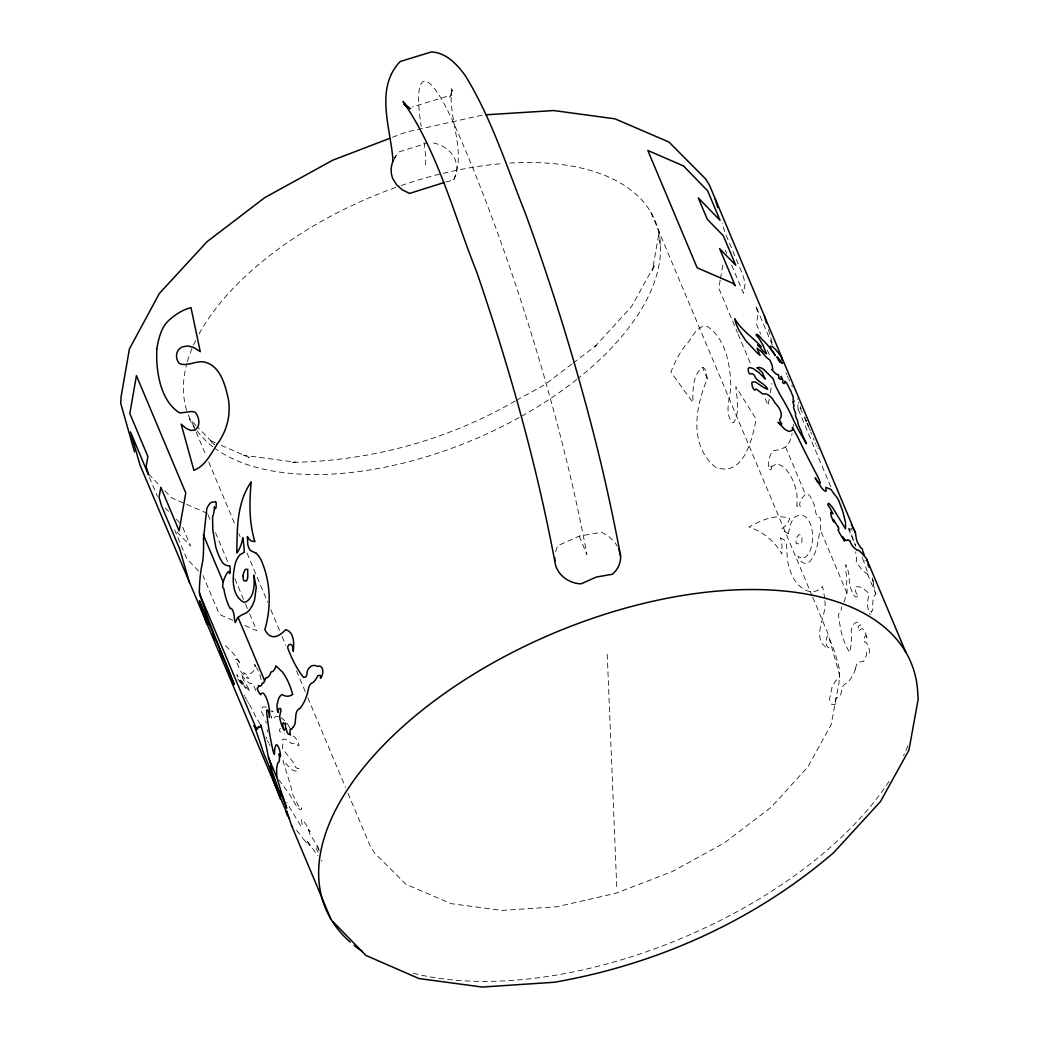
<?xml version="1.0" encoding="UTF-8"?>
<svg xmlns="http://www.w3.org/2000/svg" width="1039" height="1039" viewBox="0 0 1039 1039"><rect width="100%" height="100%" fill="white"/><g stroke="black" fill="none" stroke-linecap="round" stroke-linejoin="round"><path stroke-width="0.75" stroke-dasharray="5 3.75" d="M707.273 378.897L705.936 370.507L703.364 367.481L701.754 367.78C692.247 376.209 692.909 390.742 692.909 402.418L670.947 372.248A85.133 54.431 -82.3 0 1 684.688 346.247C691.364 340.091 694 329.597 703.104 326.324L707.299 326.454C724.936 338 729.768 362.403 730.664 382.196C731.95 395.184 722.923 411.6 732.378 422.665L733.807 422.548C740.184 411.989 736.846 398.262 735.807 386.625L756.145 419.12C752.561 438.536 743.379 478.576 715.144 466.953C688.779 444.809 695.39 406.846 707.273 378.897L702.559 367.65M844.032 602.023A12.975 6.117 86.2 0 0 845.097 598.464L845.447 595.36A18.845 8.883 86.2 0 0 846.902 593.113L847.006 592.308A16.312 4.416 77.1 0 0 846.577 583.931A18.157 4.922 77.1 0 0 845.655 570.554A9.104 2.468 77.1 0 0 845.733 564.684A12.312 3.338 77.1 0 1 848.824 573.944L849.46 583.061A13.442 3.636 77.1 0 0 854.824 596.438L855.928 597.1A13.715 3.714 77.1 0 0 857.967 593.801A4.234 1.143 77.1 0 1 856.136 592.944A4.234 1.143 77.1 0 1 855.162 587.139A93.289 25.274 77.1 0 1 868.292 592.918L868.747 596.854A15.897 4.299 77.1 0 0 867.721 602.776A7.286 1.974 77.1 0 0 867.773 607.062A7.169 1.935 77.1 0 0 870.305 614.698M855.526 668.947L855.837 667.09A11.351 5.351 86.2 0 1 858.63 662.051L863.136 661.557A11.987 5.65 86.2 0 0 865.435 657.674L865.734 656.596A3.533 1.662 86.2 0 0 866.552 654.531L866.461 652.557A5.753 2.714 86.2 0 1 869.383 653.57L869.24 649.089A7.598 3.572 86.2 0 0 867.279 644.219A5.559 2.623 86.2 0 0 864.513 642.128A3.74 1.753 86.2 0 0 864.864 640.634L864.851 638.998A3.091 1.455 86.2 0 0 864.461 637.543L865.162 635.907A4.026 1.091 77.1 0 1 867.396 639.284A11.793 3.195 77.1 0 0 862.019 628.621L859.409 630.309A1.571 0.74 86.2 0 1 859.006 631.011L858.071 629.491L858.357 626.556A4.104 1.935 86.2 0 1 859.253 625.27C862.721 626.829 857.98 620.114 855.863 622.608A14.676 6.909 86.2 0 0 851.188 631.05A36.066 16.988 86.2 0 1 849.707 652.466A52.976 24.962 86.2 0 1 840.525 628.842L838.33 614.283A12.988 6.117 86.2 0 0 841.564 607.984L841.733 606.997M788.406 533.708L790.056 525.708A29.65 13.975 86.2 0 1 794.692 517.097C814.979 505.422 818.472 553.553 802.757 558.45L797.965 556.436C799.264 561.359 805.783 566.437 809.926 561.32A40.326 19.001 86.2 0 0 817.161 545.969L818.368 539.098A100.796 47.482 86.2 0 1 820.018 531.5L820.407 529.682A90.653 24.546 77.1 0 1 820.537 518.617A7.221 1.948 77.1 0 0 818.485 517.708A6.455 1.753 77.1 0 1 816.199 513.98A6.455 1.753 77.1 0 1 815.057 507.552A20.416 5.533 77.1 0 0 807.446 493.915L806.342 493.824C803.069 495.447 797.251 504.876 800.614 506.538A5.818 2.74 86.2 0 1 799.692 507.564L797.64 506.902A4.663 2.195 86.2 0 1 796.874 505.318M720.144 280.283L718.767 288.18L737.495 332.727M720.43 278.699L723.183 262.906M769.185 399.171L768.081 405.483L764.327 396.573M770.289 392.846L771.938 383.365M271.426 717.313L271.465 716.066M555.631 551.748L557.683 545.722L579.165 536.137L601.763 532.228L609.114 536.734L614.945 542.449L617.296 546.371M770.951 466.16L771.509 468.537A4.935 2.325 86.2 0 1 770.756 469.719L768.873 469.472A3.922 1.844 86.2 0 1 768.159 468.095L768.99 459.68A23.118 10.897 86.2 0 1 772.769 450.809L780.497 449.562L786.757 446.108A97.913 26.52 77.1 0 0 792.095 433.601M445.978 182.02L453.679 179.929L456.368 173.383L456.887 166.474L455.212 159.681A29.702 24.04 9.9 0 0 438.744 144.395L430.704 142.161M393.768 160.201L396.158 154.434L394.651 157.889L399.521 151.694L427.626 143.005M453.718 179.838C466.862 150.616 447.264 118.082 451.861 87.614L451.108 94.978L452.523 89.899L449.51 97.198L451.692 94.9L412.015 107.043M846.902 593.113L820.407 529.968M873.656 584.035A22.014 1.143 69 0 0 874.228 587.814A43.638 2.273 69 0 1 875.721 593.412L875.799 593.944A43.508 11.78 77.1 0 1 874.202 595.854A31.482 8.52 77.1 0 0 872.747 604.243A10.429 2.818 77.1 0 1 870.994 611.192L872.279 614.919A7.273 1.974 77.1 0 1 871.929 615.517M802.238 412.587A36.638 1.909 69 0 0 797.822 405.275A139.291 7.26 69 0 0 798.186 408.665L798.004 410.379A139.668 37.833 77.1 0 0 797.017 412.574M308.362 829.849L310.103 831.642L305.05 823.018A9.858 1.675 61.1 0 0 302.972 820.94A7.156 1.221 61.1 0 0 301.479 819.55L302.219 825.421L301.193 826.68L286.725 802.576M571.866 364.001L544.774 384.69L516.591 400.21M573.164 363.014L596.386 345.286L593.503 348.117L631.621 306.453L654.934 264.387L652.427 270.361L659.22 231.541L658.752 238.606L660.479 245.516M515.188 400.989C447.393 440.224 369.326 461.381 291.024 462.355L295.751 462.264L243.581 455.212L249.139 457.459L216.761 443.406M392.521 137.291L405.989 132.122L483.018 114.991M280.608 728.586L279.569 729.352L279.569 731.391A25.754 9.806 52.6 0 0 284.673 733.378M278.322 716.767C273.361 714.014 273.958 723.274 271.439 717.533M271.491 711.624L271.854 711.611A13.741 5.234 52.6 0 1 273.101 711.832L271.737 710.624M780.471 537.903L784.094 539.786A11.974 5.637 86.2 0 1 786.666 545.527L787.263 558.631A30.741 14.481 86.2 0 0 790.211 570.424C793.341 583.775 810.121 600.191 822.576 586.554L824.68 597.789M321.583 861.136L322.103 860.279M215.281 442.757L209.397 440.211L214.579 444.653L196.981 426.522M207.384 513.357L171.734 497.889L164.032 489.94M232.931 620.348L221.047 615.192L218.593 612.659L202.995 575.541M244.814 625.504L256.698 630.66L249.204 612.841M862.617 558.514A18.39 0.961 69 0 1 866.201 568.372L868.24 574.879L866.708 573.528A64.989 17.598 77.1 0 1 856.149 561.398A8.546 2.312 77.1 0 0 855.681 552.67A14.182 3.844 77.1 0 0 855.811 551.787M280.777 717.52L286.4 722.079L289.777 727.871M873.656 584.035L871.864 577.879L872.812 579.879M293.102 736.106C296.816 737.209 302.167 750.859 296.583 743.846A4.325 1.649 52.6 0 0 295.375 743.301L291.556 743.573L286.621 739.807A13.962 5.312 52.6 0 0 283.972 739.08L282.322 739.794A23.196 8.832 52.6 0 1 283.011 743.612L282.374 747.781L283.569 750.054L293.686 762.873A5.766 2.195 52.6 0 1 294.842 765.626L296.011 767.587A6.624 2.52 52.6 0 0 298.011 768.457L298.7 768.341L298.076 770.483L296.011 771.12A16.611 6.325 52.6 0 1 291.063 769.055L283.024 760.392L284.725 766.964A226.138 38.482 61.1 0 1 293.05 795.419L298.751 806.238A9.416 1.597 61.1 0 0 301.011 808.433L301.492 807.861L301.297 809.654L299.946 809.42A18.39 3.13 61.1 0 1 296.18 805.446L288.556 792.978L278.504 779.367M195.89 425.38L189.293 418.587L195.566 430.678M148.616 474.057L159.629 485.408M165.344 507.98L168.604 511.344M176.227 519.188L179.487 522.565M198.683 571.099L186.851 558.904L174.474 529.461L190.618 546.098L181.669 524.799M307.388 841.304L309.505 845.538L308.375 844.473A28.157 4.792 61.1 0 1 302.726 838.07M248.035 702.403L248.75 703.481M237.801 678.831L238.502 679.896A20.351 3.468 61.1 0 0 242.451 685.285L238.632 678.922A8.286 1.416 61.1 0 1 237.762 677.09M249.464 704.611L252.815 710.611A11.754 2 61.1 0 1 254.776 715.014L259.101 722.365A9.546 1.623 61.1 0 1 259.594 723.417M244.282 695.286L244.827 696.195M864.942 560.229L864.993 560.839M267.387 740.651L268.569 742.716M255.932 666.57L254.659 664.402C256.737 670.584 248.711 677.688 243.62 672.74A13.377 2.273 61.1 0 1 246.477 676.051L248.828 678.311L247.217 678.181A27.066 4.611 61.1 0 1 240.36 670.83L239.191 668.454A10.442 1.779 61.1 0 0 236.502 662.064L235.437 659.609L236.632 659.181A11.948 2.039 61.1 0 1 239.074 661.843L240.554 663.96L234.71 655.18A21.209 3.611 61.1 0 0 230.242 650.726A43.872 7.468 61.1 0 0 223.632 644.193M245.347 697.117L246.295 698.961M269.127 743.755L269.646 744.781A8.52 1.455 61.1 0 1 270.114 745.781M772.224 344.857L755.73 305.635L758.132 313.96L756.379 323.986L760.652 334.155M798.381 409.691L830.771 486.759M848.214 528.241L855.681 546.033A14.001 0.727 69 0 0 852.733 538.176A13.286 0.688 69 0 0 849.694 529.838L849.408 528.773A14.533 0.753 69 0 0 849.603 527.293A18.183 0.948 69 0 0 850.149 527.422M867.37 573.827L875.812 593.905M725.391 250.269L726.638 253.243M731.625 265.088L743.456 293.245L745.21 283.205L742.807 274.88L724.741 231.918L722.118 222.814M767.366 350.143L770.419 357.403M738.119 334.207L751.223 365.39M785.627 447.225L805.459 494.421M650.895 212.32L812.095 595.802M812.719 597.282L827.771 633.102L839.473 674.779L838.902 683.454L831.161 724.625L807.874 766.847L771.302 807.134L724.612 842.746L672.129 871.656L615.413 893.397L556.449 906.813L501.928 910.398L451.056 903.631L405.976 884.293L374.56 853.006L369.936 845.486L347.987 793.264M579.165 536.137L586.892 554.514A380.664 62.002 73 0 0 455.108 126.316A129.226 21.04 73 0 0 421.159 126.303M196.189 432.172L206.229 456.043M208.735 462.004L235.71 526.176M238.84 533.63L240.1 536.618M246.996 553.034L267.698 602.269M270.828 609.724L279.621 630.621M282.127 636.582L285.881 645.544M296.544 670.908L305.336 691.792M307.843 697.766L345.48 787.289M208.008 514.837L210.501 520.786M215.502 532.656L228.606 563.839M234.84 578.697L244.827 602.451M245.451 603.932L248.581 611.361M255.802 690.597L252.724 683.285L249.438 683.285A33.703 5.74 61.1 0 1 241.178 674.389A13.247 2.26 61.1 0 0 243.607 680.207L250.217 691.299A26.222 4.468 61.1 0 1 242.347 681.974L241.503 680.701A11.052 1.883 61.1 0 0 245.775 688.208A17.858 3.039 61.1 0 1 243.723 685.766L236.866 674.727A8.286 1.416 61.1 0 0 237.412 676.233M149.382 477.343L157.421 496.473M319.324 850.733L316.57 846.201A8.52 1.455 61.1 0 1 316.869 847.668L316.83 848.123A9.702 1.649 61.1 0 1 315.947 848.149A9.234 1.571 61.1 0 0 318.194 852.214M805.861 419.834L806.316 420.951M862.097 557.19L862.357 557.865M804.939 417.431L805.394 418.639M873.072 580.541L873.318 581.191L873.007 580.256M872.241 578.113L872.643 579.217M797.082 398.651L797.355 399.405M768.353 329.493L772.73 344.662M265.737 721.079L265.958 722.04A21.014 3.572 61.1 0 1 266.283 723.027M261.075 679.493L260.451 676.792A27.676 10.533 52.6 0 0 256.568 667.661M607.231 654.31L616.737 886.761M824.862 600.776C827.239 616.231 810.238 637.712 827.408 648.245L829.07 647.804L827.719 647.128A5.572 2.623 86.2 0 1 826.278 643.972L826.434 638.388A6.974 3.286 86.2 0 1 828.018 635.751A104.562 49.262 86.2 0 1 839.317 668.869L839.694 676.415A7.39 3.481 86.2 0 1 838.291 679.025L835.992 680.363L832.031 687.234L829.525 699.156L831.161 704.091L834.265 704.676L836.577 703.338L835.512 703.013A2.208 1.416 -82.3 0 1 834.966 701.78L835.927 698.442L837.992 697.429A15.078 9.637 -82.3 0 0 839.967 695.701L840.434 695.026A11.052 5.208 86.2 0 0 841.369 692L841.512 691.143A12.689 5.974 86.2 0 1 844.149 684.545A45.898 21.624 86.2 0 0 855.5 668.921M423.938 142.564A68.483 11.156 73 0 1 424.483 168.162M509.668 163.084A252.802 131.706 -22.8 0 1 577.983 378.508M576.723 379.508A252.802 131.706 -22.8 0 1 520.552 416.795M519.149 417.574A252.802 131.706 -22.8 0 1 214.151 447.783M212.839 446.783A252.802 131.706 -22.8 0 1 195.462 428.523M194.631 427.263A252.802 131.706 -22.8 0 1 187.189 411.899M186.708 410.392A252.802 131.706 -22.8 0 1 186.968 363.156M187.423 361.533A252.802 131.706 -22.8 0 1 192.89 346.481M193.501 345.091A252.802 131.706 -22.8 0 1 196.137 339.519M199.085 333.896A252.802 131.706 -22.8 0 1 399.677 186.072M401.197 185.552A252.802 131.706 -22.8 0 1 503.136 163.552M907.826 745.885A317.492 165.422 -22.8 0 1 903.553 755.678M889.085 781.328A317.492 165.422 -22.8 0 1 412.873 973.114M806.069 421.34A143.876 7.494 69 0 0 805.303 419.613A36.638 1.909 69 0 0 804.212 417.055M806.848 423.107A143.876 7.494 69 0 1 810.03 430.432M810.849 432.341A143.876 7.494 69 0 1 811.667 434.263M813.355 438.211A143.876 7.494 69 0 1 814.199 440.211M852.11 530.448A16.092 0.844 69 0 1 851.214 528.267M818.187 448.588A30.884 1.61 69 0 1 817.81 447.926M816.862 446.121A30.884 1.61 69 0 1 816.602 445.562M815.706 443.679A30.884 1.61 69 0 1 815.394 442.991M806.355 421.34A16.871 0.883 69 0 1 805.641 419.769M801.173 408.821A16.871 0.883 69 0 1 800.251 406.379M798.9 403.431A15.78 0.818 69 0 1 798.342 402.184M792.38 387.015A15.78 0.818 69 0 1 791.783 385.365M789.679 380.91A31.417 1.636 69 0 1 788.627 378.69M788.043 377.404A31.417 1.636 69 0 1 787.419 376.014M786.77 374.534A31.417 1.636 69 0 1 786.081 372.949M810.355 430.666A15.053 0.779 69 0 1 809.42 428.341M808.472 425.912A15.053 0.779 69 0 1 807.524 423.431M793.121 426.639A139.668 37.833 77.1 0 1 793.523 424.483M788.406 533.695A60.106 28.313 86.2 0 1 781.627 528.773A35.612 16.78 86.2 0 0 789.744 518.513C775.678 513.539 761.223 520.292 749.015 526.929C762.73 531.591 775.003 541.319 781.886 554.151L782.003 545.761A18.754 8.832 86.2 0 0 780.471 537.89M770.951 466.186A17.429 8.208 86.2 0 0 775.795 463.745C781.951 464.446 786.536 469.355 789.666 474.329A44.3 20.871 86.2 0 1 796.51 491.395A28.014 13.195 86.2 0 1 796.861 505.305M307.401 841.33A18.481 3.143 61.1 0 1 313.025 849.097L315.661 853.045A15.715 2.675 61.1 0 0 318.025 855.928M296.57 830.356A38.222 6.455 61 0 1 302.791 838.304M308.375 829.862A5.416 0.922 61.1 0 1 309.362 833.343L317.35 845.668A10.806 1.844 61.1 0 1 319.246 850.331M266.387 707.286A18.066 6.883 52.6 0 0 265.205 706.923L262.477 707.091L260.971 710.247A5.117 0.87 61.1 0 0 262.088 712.988L263.399 715.442A17.533 6.676 52.6 0 1 265.01 718.923M266.114 736.898A12.988 2.208 61.1 0 1 266.88 738.95M246.698 699.831A6.689 1.143 61.1 0 1 247.321 701.403M267.555 731.781A38.625 6.572 61.1 0 1 267.101 729.755M796.017 540.903L796.095 543.293A21.936 10.338 86.2 0 1 798.822 544.124L800.394 544.085A6.39 3.013 86.2 0 0 801.939 541.293L802.056 536.981A4.637 2.182 86.2 0 0 801.277 535.241L799.082 534.591A5.831 2.74 86.2 0 0 798.134 535.825A7.117 3.351 86.2 0 0 796.381 538.67L796.017 540.903"/><path stroke-width="1.5" d="M203.579 613.088A20.014 1.039 69 0 0 199.41 600.815A31.417 1.636 69 0 1 208.631 624.179A15.78 0.818 69 0 1 213.657 634.699L212.709 632.894L214.904 638.933A16.871 0.883 69 0 1 222.671 656.401L220.229 650.856L222.554 657.349A15.053 0.779 69 0 1 225.177 662.142A15.053 0.779 69 0 1 230.671 676.142L228.398 671.22L230.775 677.389A19.871 1.039 69 0 1 234.307 684.545A30.884 1.61 69 0 0 229.125 671.129A143.876 7.494 69 0 1 218.333 644.868A36.638 1.909 69 0 1 204.488 608.49A139.291 7.26 69 0 1 200.163 595.672L199.319 591.529A139.668 37.833 77.1 0 1 202.605 562.06A97.913 26.52 77.1 0 0 203.488 538.942L206.774 508.798A23.118 10.897 86.2 0 1 211.54 502.266L215.67 501.72A3.922 1.844 86.2 0 1 216.242 503.383L216.099 507.253A4.935 2.325 86.2 0 1 215.424 508.642L214.372 507.175M254.204 725.586L254.165 725.612A13.286 0.688 69 0 0 255.178 726.781A14.001 0.727 69 0 0 256.607 729.378A14.182 3.844 77.1 0 0 258.243 726.625A8.546 2.312 77.1 0 0 260.594 724.586A64.989 17.598 77.1 0 1 267.945 755.067L272.049 768.782A18.39 0.961 69 0 1 270.906 767.366L270.27 766.198L279.101 791.121L281.4 796.173L279.413 790.835L280.673 793.432L280.504 792.653L286.738 808.173L283.309 797.627A22.014 1.143 69 0 1 279.413 785.939A43.638 2.273 69 0 0 277.14 778.484L276.738 777.185A43.508 11.78 77.1 0 0 276.556 771.055A31.482 8.52 77.1 0 1 278.023 762.665A10.429 2.818 77.1 0 0 279.01 753.898L280.465 756.717A7.273 1.974 77.1 0 0 280.023 751.911A7.169 1.935 77.1 0 0 276.66 744.807A7.286 1.974 77.1 0 0 275.582 746.379A15.897 4.299 77.1 0 0 274.556 752.301L274.413 754.405L273.387 752.379A93.289 25.274 77.1 0 1 266.555 710.676A4.234 1.143 77.1 0 1 268.374 711.533A4.234 1.143 77.1 0 1 269.348 717.339A13.715 3.714 77.1 0 0 269.322 709.105L268.698 705.663A13.442 3.636 77.1 0 0 263.179 693.156L261.27 693.364L260.672 694.779A12.312 3.338 77.1 0 1 257.101 688.208A9.104 2.468 77.1 0 0 258.516 685.519A18.157 4.922 77.1 0 0 262.205 683.117A16.312 4.416 77.1 0 0 264.451 681.116L264.607 680.519A18.845 8.883 86.2 0 0 265.906 677.792L267.439 677.519A12.975 6.117 86.2 0 0 270.945 671.908L272.478 671.571A12.988 6.117 86.2 0 0 275.932 665.791L282.595 672.285A52.976 24.962 86.2 0 1 292.634 694.455M393.028 160.993C390.872 128.148 374.3 88.614 400.21 61.496L431.38 51.95C446.147 52.56 456.965 64.314 465.147 75.431C491.473 118.095 506.629 166.539 525.176 212.839C552.644 288.141 576.216 364.858 595.879 442.562C605.256 480.083 613.504 517.89 620.595 555.904C620.997 563.034 617.75 569.723 612.348 574.268L596.36 577.035L581.165 583.814C567.45 583.645 553.696 572.229 554.878 557.826M256.334 553.345L250.152 550.332A11.974 5.637 86.2 0 1 247.763 544.267L247.36 536.553A18.754 8.832 86.2 0 0 250.906 540.774L254.932 541.709C248.879 522.448 249.334 501.733 251.204 481.849C236.71 502.759 237.139 528.604 236.827 552.956A35.612 16.78 86.2 0 0 242.84 537.695A60.106 28.313 86.2 0 1 244.256 552.267L240.217 554.566A29.65 13.975 86.2 0 0 235.463 562.878C232.268 575.476 230.71 594.827 243.594 602.178L246.035 601.906C254.711 596.399 254.659 584.126 253.815 574.996L256.256 587.503L254.503 600.243A40.326 19.001 86.2 0 1 246.178 612.984L242.723 614.504A100.796 47.482 86.2 0 0 238.866 616.854L238.009 617.53A90.653 24.546 77.1 0 0 235.333 622.582A7.221 1.948 77.1 0 1 234.256 616.036A6.455 1.753 77.1 0 0 232.398 609.867A6.455 1.753 77.1 0 0 230.346 608.711A20.416 5.533 77.1 0 1 223.827 588.736C219.216 586.373 229.684 564.761 229.593 573.593A5.818 2.74 86.2 0 0 230.216 571.853L230.177 567.541A4.663 2.195 86.2 0 0 229.528 565.761A28.014 13.195 86.2 0 1 222.917 563.138A44.3 20.871 86.2 0 1 215.709 546.709L212.8 530.02L212.566 516.812A17.429 8.208 86.2 0 0 214.385 507.175M264.607 680.519L238.087 617.439M292.959 727.378L292.401 727.845A3.533 1.662 86.2 0 1 291.297 729.235L290.375 728.781A5.753 2.714 86.2 0 0 290.452 734.911L288.335 734.015A7.598 3.572 86.2 0 1 286.27 729.326M806.368 443.666L799.498 431.847A46.742 7.948 61.1 0 1 791.497 415.691M389.521 138.434L332.649 160.24L264.75 197.644L206.943 241.788L159.305 293.543L129.433 348.922L121.173 396.21L120.706 403.275L134.473 451.887M299.7 708.572L298.764 708.988A11.351 5.351 86.2 0 0 295.985 714.027L295.128 723.209A11.987 5.65 86.2 0 1 292.959 727.378M444.419 182.435L409.587 193.423L402.379 189.903L396.664 184.903L392.859 178.76A29.702 25.3 -16.1 0 1 393.262 160.577M486.239 114.784L553.761 110.55L615.036 118.836L668.999 142.07L705.702 179.02L709.468 185.137L855.487 533.033A96.939 16.494 61.1 0 0 856.72 540.163L856.85 540.722A4.533 0.766 61.1 0 0 857.824 543.072L860.409 547.215A5.689 0.974 61.1 0 0 861.552 548.28L862.201 548.618A13.442 0.701 69 0 0 862.565 550.034M407.6 108.394L410.574 108.653M771.899 369.585L772.782 369.105L772.159 365.585A13.247 2.26 61.1 0 0 769.678 359.715A33.703 5.74 61.1 0 1 762.003 352.169L756.989 348.091L760.067 355.403L756.937 352.702L745.56 340.324L739.145 330.493A27.676 10.533 52.6 0 1 735.365 321.415L734.781 318.726C741.21 330.194 752.768 337.013 761.067 346.675A13.377 2.273 61.1 0 0 758.769 344.675L757.522 345.039L760.054 347.364A27.066 4.611 61.1 0 0 766.496 353.728L765.925 351.974A10.442 1.779 61.1 0 1 763.236 345.584L758.613 337.779A11.948 2.039 61.1 0 0 756.405 335.649L756.236 334.376L757.561 334.688A21.209 3.611 61.1 0 1 762.249 339.675A43.872 7.468 61.1 0 1 772.873 352L775.354 355.611A10.26 1.74 61.1 0 0 771.302 349.675L769.847 346.403L772.146 346.558A32.664 5.559 61.1 0 1 778.471 353.026L781.081 356.546A12.416 2.117 61.1 0 1 781.25 356L781.458 357.429A26.741 1.39 69 0 1 781.653 358.13M409.249 107.77L403.963 104.264L407.859 107.238L403.067 101.51C438.432 152.655 453.848 214.982 476.771 272.179C509.071 366.546 536.293 462.81 554.709 560.878M849.837 541.007L852.058 545.462A28.157 4.792 61.1 0 0 856.837 549.787M333.051 921.775L365.923 955.425L418.925 978.543L482.187 987.05L554.294 982.258C656.778 964.504 754.626 920.684 833.642 852.668L880.41 801.627L908.93 750.119L918.164 699.247L917.801 693.805A317.492 165.422 -22.8 0 0 546.033 636.465A317.492 165.422 -22.8 0 0 350.234 942.139M189.423 582.58L179.786 549.215L161.461 505.629L159.058 497.304L160.811 487.265L179.137 530.851L185.76 492.954L136.447 375.65L129.823 413.548L147.889 456.524L146.135 466.563L148.538 474.888L130.472 431.912L140.109 465.29L288.556 817.083A5.689 0.974 61.1 0 0 289.517 818.238M869.201 567.398L869.188 566.904M855.448 532.384L855.175 531.89A98.796 5.143 69 0 0 854.642 530.903M851.318 524.864L851.772 525.786M868.175 565.307L868.5 566.008M286.868 811.81L291.686 825.888L330.766 918.853M905.761 652.102L866.695 559.151L867.695 562.683M203.306 534.695L223.138 581.879M199.306 593.048L256.607 729.378M268.296 757.171L276.738 777.263M868.682 565.71L868.11 564.216M280.439 799.134L279.946 797.796A98.796 5.143 69 0 1 273.647 780.899L270.478 771.886L274.01 780.237A16.092 0.844 69 0 0 264.607 755.652L262.386 749.6A18.183 0.948 69 0 0 258.36 737.794A14.533 0.753 69 0 0 254.62 726.949L254.178 725.677M203.579 613.088L199.631 603.152A26.741 1.39 69 0 1 204.566 617.608L206.397 622.881A12.416 2.117 61.1 0 1 207.242 624.218M287.18 815.16L286.946 814.446A13.442 0.701 69 0 1 286.855 811.797M764.418 315.843L766.6 323.428M715.105 198.54L717.728 207.644M838.239 529.656L838.447 530.397A7.078 1.208 61.1 0 0 839.629 533.267L844.538 540.981L842.317 536.527A15.715 2.675 61.1 0 0 846.343 540.618L847.188 540.267A18.481 3.143 61.1 0 1 849.85 541.033M618.854 548.995L620.595 555.904M806.459 443.406L803.666 437.861A8.52 1.455 61.1 0 1 802.134 434.237L801.069 430.743A12.988 2.208 61.1 0 1 798.173 424.003L797.627 420.73A9.546 1.623 61.1 0 1 795.536 415.873L795.588 413.041A11.754 2 61.1 0 1 793.978 408.989L793.497 406.379L794.225 405.704A6.689 1.143 61.1 0 1 793.212 403.275L792.848 401.314L794.108 401.69A8.026 1.364 61.1 0 1 793.147 399.106L793.16 396.547A6.857 1.169 61.1 0 1 791.263 392.015L786.861 383.326A9.52 1.623 61.1 0 0 784.939 381.17L784.64 383.417A20.351 3.468 61.1 0 1 782.64 382.664L782.861 380.469A8.286 1.416 61.1 0 0 781.12 376.313L781.315 379.183L780.133 379.261A17.858 3.039 61.1 0 1 778.575 377.975A11.052 1.883 61.1 0 0 778.263 374.56L777.99 374.65A26.222 4.468 61.1 0 1 771.886 369.559M362.403 951.451A317.492 165.422 -22.8 0 1 354.104 945.386M852.422 527.267A98.796 5.143 69 0 1 853.214 528.461M853.655 529.189A98.796 5.143 69 0 1 854.136 530.007M864.201 555.034A13.442 0.701 69 0 1 862.864 551.047M856.798 549.722A38.222 6.598 61.3 0 1 866.591 558.839M781.809 358.754A26.741 1.39 69 0 1 782.081 360.13M838.382 527.241A9.234 1.571 61.1 0 1 838.213 529.604M838.356 527.202A9.702 1.649 61.1 0 1 836.083 523.916L835.317 522.63A8.52 1.455 61.1 0 1 833.901 520.019L833.174 519.565L833.914 521.994L833.239 520.695A10.806 1.844 61.1 0 1 831.122 515.799L830.681 512.331L833.07 513.76A5.416 0.922 61.1 0 1 830.382 508.5C829.291 507.149 826.408 503.889 828.641 503.292A9.858 1.675 61.1 0 1 830.823 505.603A7.156 1.221 61.1 0 1 832.525 507.5L845.525 528.864L845.564 522.708L843.213 513.032A65.405 11.13 61.1 0 0 838.629 500.46L837.057 497.668A4.455 0.753 61.1 0 0 836.148 496.46A20.663 3.52 61.1 0 1 831.018 489.46L825.797 487.33L826.213 491.057L825.005 491.109A18.39 3.13 61.1 0 1 821.394 487.486L815.173 477.914L817.225 481.096A9.416 1.597 61.1 0 0 819.706 483.797L820.381 482.888L818.044 477.135A226.138 38.482 61.1 0 1 796.874 435.419L792.458 427.445L792.497 430.107L789.744 431.432A16.611 6.325 52.6 0 1 784.718 429.172L777.977 422.315L779.081 423.198A6.624 2.52 52.6 0 0 781.081 424.055L781.757 423.951L780.757 422.457A5.766 2.195 52.6 0 1 779.601 419.717C783.653 414.288 779.51 407.626 775.224 403.197A23.196 8.832 52.6 0 1 772.289 398.392L769.172 395.612A13.962 5.312 52.6 0 0 766.081 393.846L762.821 394.054L757.015 389.599A4.325 1.649 52.6 0 0 755.834 389.118C754.691 392.95 750.807 384.82 752.106 382.079L755.431 381.936L760.379 385.287A25.754 9.806 52.6 0 0 767.639 389.157C764.691 382.975 756.496 381.936 754.288 375.144L753.223 374.313A6.663 2.533 52.6 0 0 751.742 373.598C748.989 375.508 748.093 371.546 748.184 368.455L749.431 367.507L752.963 368.442L758.99 372.637L765.275 379.04L763.6 375.599A3.442 1.312 52.6 0 1 762.99 374.183L762.561 372.572L758.47 368.767A13.741 5.234 52.6 0 0 756.886 367.754L759.522 367.455A18.066 6.883 52.6 0 1 763.249 369.027L772.821 378.404A5.117 0.87 61.1 0 1 774.068 381.287L774.626 383.261A17.533 6.676 52.6 0 0 777.055 388.95L777.73 390.157A21.014 3.572 61.1 0 0 780.38 395.288A38.625 6.572 61.1 0 1 791.523 415.717M291.79 826.07A38.222 6.455 61 0 1 292.453 826.499M299.7 708.533A45.898 21.624 86.2 0 0 308.726 687.363A12.689 5.974 86.2 0 1 312.232 682.87L312.661 682.701A11.052 5.208 86.2 0 0 314.246 681.207L314.739 680.597A15.078 9.637 -82.3 0 0 316.466 678.285L317.817 675.571L320.103 675.35A2.208 1.416 -82.3 0 1 320.609 676.623L320.402 678.35C323.856 675.025 324.246 664.116 317.311 666.363C312.038 662.921 306.31 669.22 306.882 674.597A7.39 3.481 86.2 0 1 305.44 677.116L303.544 677.389L301.881 675.311A104.562 49.262 86.2 0 1 287.608 647.57A6.974 3.286 86.2 0 1 289.089 644.674L290.452 644.232L291.777 645.141A5.572 2.623 86.2 0 1 293.089 648.518L293.232 651.401C294.167 644.167 294.336 631.881 285.647 629.66C279.049 636.777 270.556 641.089 264.841 629.647C271.413 607.334 270.711 582.502 261.568 561.021A30.741 14.481 86.2 0 0 256.334 553.358M292.621 694.39A36.066 16.988 86.2 0 1 282.166 694.546A14.676 6.909 86.2 0 0 277.517 702.922C275.906 705.182 278.491 717.404 278.309 710.247A4.104 1.935 86.2 0 1 279.049 708.585L280.491 708.403L281.088 710.52A1.571 0.74 86.2 0 1 280.699 711.247L279.608 716.572A11.793 3.195 77.1 0 0 284.465 730.209A4.026 1.091 77.1 0 1 282.712 724.131L283.465 722.612A3.091 1.455 86.2 0 0 284.102 723.599L284.894 723.871A3.74 1.753 86.2 0 0 285.621 723.339M286.245 729.365A5.559 2.623 86.2 0 1 285.647 723.365M242.996 575.788L243.23 578.892A4.637 2.182 86.2 0 0 243.957 580.736L246.035 581.1A6.39 3.013 86.2 0 0 247.581 578.307L247.814 575.087A21.936 10.338 86.2 0 1 247.789 569.359L245.542 569.32A7.117 3.351 86.2 0 0 243.944 572.528A5.831 2.74 86.2 0 0 243.217 574.294L242.996 575.788M156.837 348.74C155.733 370.235 160.032 400.95 179.76 412.964L191.864 411.483L195.007 412.106C199.241 416.873 201.034 425.938 194.981 430.042L190.968 430.458L186.202 428.51L181.163 424.133L193.916 470.342C206.164 465.459 211.281 452.705 218.203 442.679C226.996 430.315 230.814 414.73 228.489 399.716C225.281 385.495 220.826 366.027 204.462 362.079C196.215 360.247 186.656 367.183 179.15 363.377C174.799 357.987 175.695 349.156 182.968 346.701L188.189 345.974L194.033 347.636L200.267 351.702L191.007 307.635A85.133 54.431 -82.3 0 0 170.941 318.583C161.526 325.61 158.746 337.766 156.837 348.74M776.977 357.104L778.912 360.897A5.87 1 61.1 0 0 780.484 362.52A10.715 1.818 61.1 0 1 780.718 362.208L780.847 362.182A11.507 1.961 61.1 0 1 782.523 363.364A16.377 2.792 61.1 0 1 779.302 359.286L778.834 358.637A6.455 1.104 61.1 0 0 777.354 357.117L776.977 357.104M683.48 165.941L647.829 150.473L697.143 267.776L732.781 283.244L735.235 285.764L719.624 248.633L735.768 265.27L723.391 235.84L707.247 219.203L698.299 197.904L720.066 220.346L707.689 190.903L683.48 165.941"/></g></svg>
